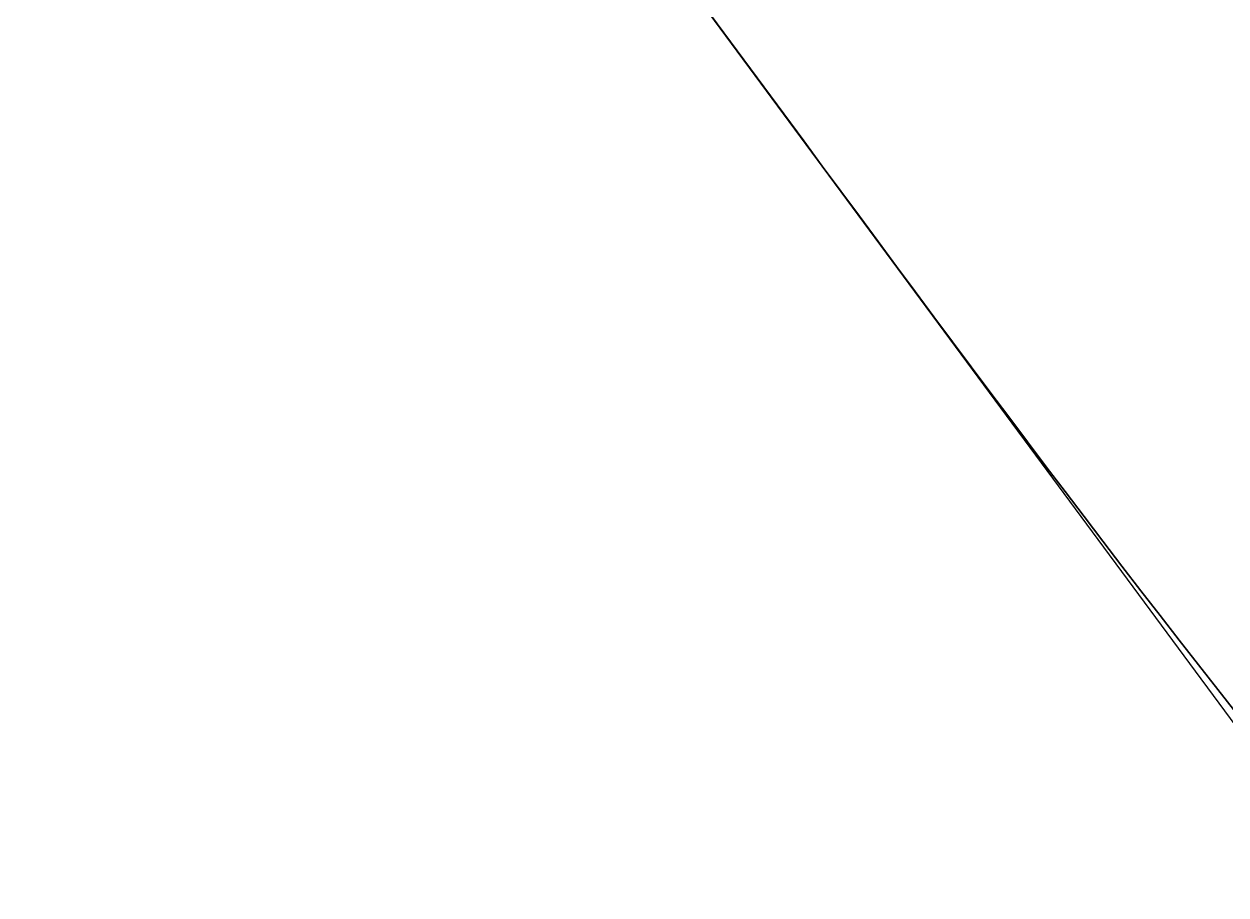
# Model space of a CAD drawing. Header units: millimetres. Extents: x 0 to 1840, y -1118 to 817.
# Drawn here: x 160.559909 to 160.562625, y 676.57867 to 676.580638 of the extents above; entities that cross this region are included whole.
import ezdxf

# ---------------------------------------------------------------- set-up
doc = ezdxf.new("R2010")
doc.units = ezdxf.units.MM
doc.layers.add('Blocks', color=7, linetype='Continuous')
doc.layers.add('Blocks$Inner', color=7, linetype='Continuous', lineweight=25, true_color=0x007f00)
doc.layers.add('Blocks$Outline', color=7, linetype='Continuous', lineweight=35, true_color=0xff3f3f)

# ---------------------------------------------------------------- blocks, each defined once
blk = doc.blocks.new('N02 Office Chair Front')
at = {"layer": 'Blocks$Inner'}
for points, knots in [([(154.25842, 680.7917555), (155.3308347, 680.5399536), (156.9154202, 679.8901939), (158.7081544, 678.6040663), (160.0984921, 677.2634653), (161.026462, 675.9737531), (161.6103905, 674.8810572), (161.9642227, 674.1281476), (162.3304342, 673.1631016), (162.6476035, 671.9694927), (162.9065425, 670.3511634), (162.9208522, 669.1618823), (162.8510927, 668.3465394)], [23.771796, 23.771796, 23.771796, 23.771796, 23.971796, 24.071796, 24.171796, 24.321796, 24.359296, 24.396796, 24.471796, 24.546796, 24.621796, 24.771796, 24.771796, 24.771796, 24.771796]), ([(153.9842625, 679.5371849), (154.5260224, 679.3893259), (155.5811772, 679.0177173), (157.0229484, 678.1592573), (158.2796862, 677.0658033), (159.4299278, 675.6999957), (160.3926521, 674.0460556), (160.9690278, 672.4546217), (161.2549754, 671.1438436), (161.4151132, 669.822383), (161.4141515, 668.8186667), (161.3417136, 668.1679263)], [0, 0, 0, 0, 0.111111, 0.222222, 0.333333, 0.444444, 0.583333, 0.722222, 0.791667, 0.861111, 1, 1, 1, 1])]:
    blk.add_open_spline(points, degree=3, knots=knots, dxfattribs=at)
at = {"layer": 'Blocks$Outline'}
blk.add_open_spline([(160.5616712, 676.5803741), (160.5616712, 676.5803741), (160.34478, 676.873882), (159.7663146, 677.5837599), (158.7081544, 678.6040663), (156.9541907, 679.8623795), (155.3765268, 680.5212175), (154.3048053, 680.7808643), (154.25842, 680.7917555)], degree=3, knots=[-24.2381743, -24.2381743, -24.2381743, -24.2381743, -24.2381743, -24.1717958, -24.0717957, -23.9717956, -23.780447, -23.7717964, -23.7717964, -23.7717964, -23.7717964], dxfattribs=at)
blk.add_open_spline([(160.5646617, 676.5769651), (160.5634613, 676.5779512), (160.5625664, 676.5791627), (160.5616712, 676.5803741)], degree=3, dxfattribs=at)

msp = doc.modelspace()

# ---------------------------------------------------------------- block references
at = {"layer": 'Blocks'}
msp.add_blockref('N02 Office Chair Front', (0, 0), dxfattribs=at)

doc.saveas('drawing.dxf')
